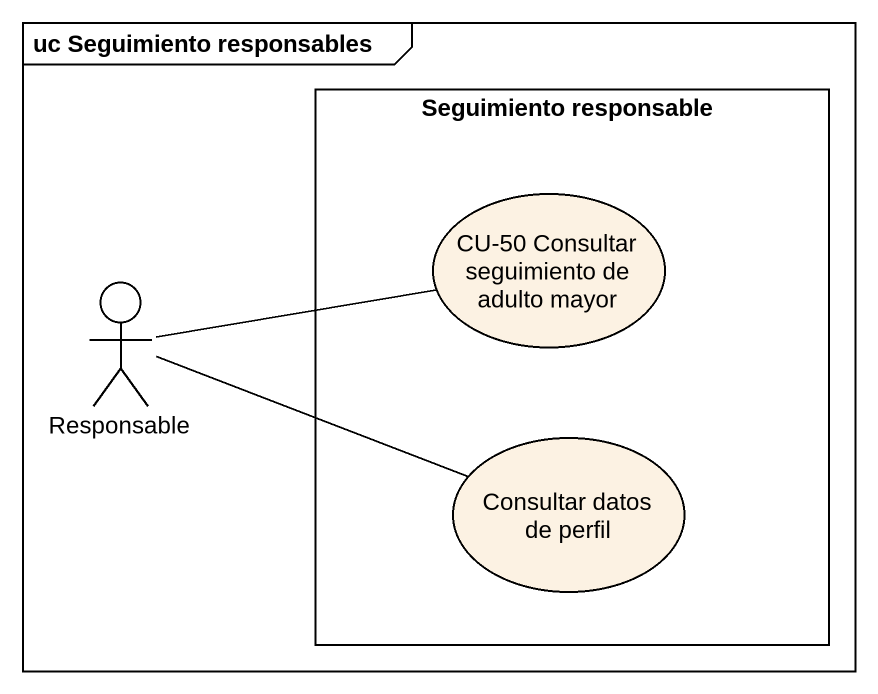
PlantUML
@startuml
mainframe uc Seguimiento responsables
rectangle "Seguimiento responsable" as Seguimiento_responsable {
  usecase "CU-50 Consultar seguimiento de adulto mayor" as CU_50_Consultar_seguimiento
  usecase "Consultar datos de perfil" as Consultar_datos_de_perfil
}
actor Responsable
Responsable -right- CU_50_Consultar_seguimiento
Responsable -right- Consultar_datos_de_perfil
@enduml
